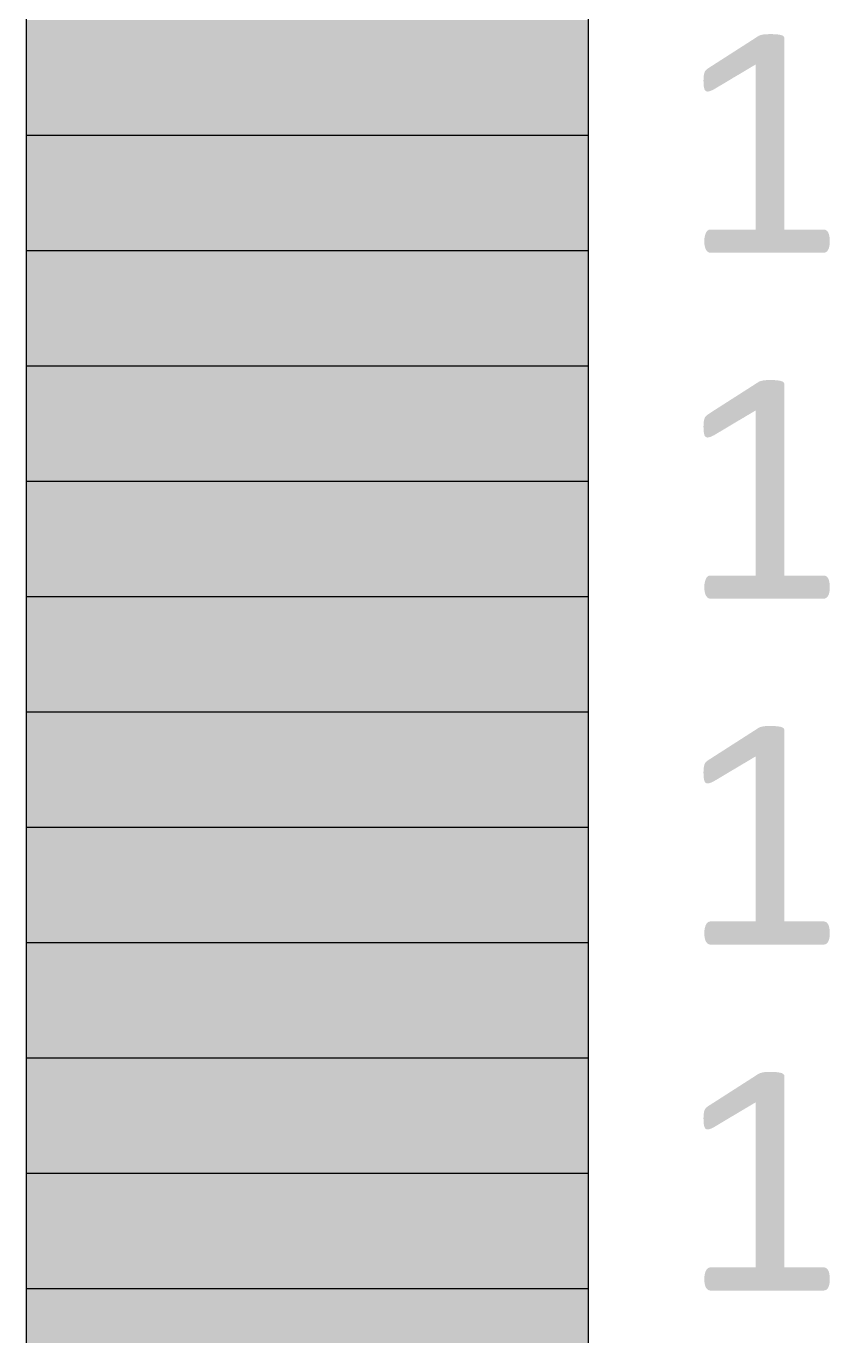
# Model space of a CAD drawing. Extents: x 79.49066 to 79.49309, y 16.68944 to 16.6915.
# Drawn here: x 79.4928573 to 79.4929736, y 16.6907402 to 16.6909299 of the extents above; entities that cross this region are included whole.
import ezdxf

# ---------------------------------------------------------------- set-up
doc = ezdxf.new("R2010")
doc.units = 0

msp = doc.modelspace()

# ---------------------------------------------------------------- hatches: boundary and pattern name
at = {"layer": 'GSLAYER', "true_color": 0xd8d8d8}
msp.add_hatch(color=256, dxfattribs=at).paths.add_polyline_path([(79.49293868, 16.69091407), (79.49293868, 16.69093077), (79.49285726, 16.69093077), (79.49285726, 16.69091407)])
at = {"layer": 'GSLAYER', "true_color": 0x000000}
for points in [[(79.49296707, 16.69092432), (79.49296707, 16.69092804), (79.49296706, 16.69092818), (79.492967, 16.69092832), (79.4929669, 16.69092843), (79.49296689, 16.69092844), (79.49296679, 16.69092849), (79.49296671, 16.69092853), (79.49296667, 16.69092855), (79.49296645, 16.69092861), (79.49296625, 16.69092864), (79.4929661, 16.69092867), (79.49296592, 16.69092868), (79.49296567, 16.6909287), (79.49296567, 16.6909287), (79.49296513, 16.69092872), (79.4929644, 16.6909287), (79.4929644, 16.6909287), (79.49296413, 16.69092868), (79.49296404, 16.69092867), (79.49296389, 16.69092864), (79.49296377, 16.69092861), (79.49296353, 16.69092855), (79.4929635, 16.69092853), (79.49296339, 16.69092849), (79.4929633, 16.69092844), (79.49296329, 16.69092843), (79.49296311, 16.69092832), (79.4929629, 16.69092818), (79.49296268, 16.69092804), (79.49295688, 16.69092432)], [(79.49295608, 16.69092041), (79.49295609, 16.69092041), (79.49295623, 16.69092045), (79.49295641, 16.69092051), (79.49295643, 16.69092052), (79.49295663, 16.69092061), (79.49295682, 16.6909207), (79.49295687, 16.69092073), (79.49295739, 16.69092104), (79.49295809, 16.69092145), (79.49295894, 16.69092196), (79.49295958, 16.69092235), (79.49296012, 16.69092267), (79.49296057, 16.69092293), (79.49296094, 16.69092315), (79.49296125, 16.69092334), (79.49296151, 16.69092349), (79.49296176, 16.69092364), (79.492962, 16.69092379), (79.4929629, 16.69092432), (79.49295688, 16.69092432), (79.49295605, 16.69092379), (79.49295585, 16.69092364), (79.49295569, 16.69092349), (79.49295557, 16.69092334), (79.49295549, 16.69092315), (79.49295542, 16.69092293), (79.49295538, 16.69092267), (79.49295535, 16.69092235), (79.49295534, 16.69092196), (79.49295536, 16.69092145), (79.4929554, 16.69092104), (79.49295549, 16.69092073), (79.4929555, 16.6909207), (79.49295555, 16.69092061), (79.49295563, 16.69092052), (79.49295565, 16.69092051), (79.49295572, 16.69092045), (79.49295583, 16.69092041), (79.49295585, 16.69092041), (79.49295595, 16.6909204)], [(79.49296707, 16.69090041), (79.49296707, 16.69092432), (79.4929629, 16.69092432), (79.4929629, 16.69090041)], [(79.49297276, 16.69089706), (79.49297293, 16.69089708), (79.49297309, 16.69089715), (79.49297324, 16.69089726), (79.49297337, 16.69089743), (79.49297348, 16.69089765), (79.49297356, 16.69089794), (79.49297362, 16.69089829), (79.49297363, 16.69089871), (79.49297362, 16.69089912), (79.49297357, 16.69089947), (79.4929735, 16.69089976), (79.4929734, 16.69089999), (79.49297328, 16.69090017), (79.49297312, 16.6909003), (79.49297295, 16.69090039), (79.49297276, 16.69090041), (79.49295634, 16.69090041), (79.49295615, 16.69090039), (79.49295598, 16.6909003), (79.49295584, 16.69090017), (79.49295572, 16.69089999), (79.49295562, 16.69089976), (79.49295554, 16.69089947), (79.49295548, 16.69089912), (79.49295546, 16.69089871), (79.49295548, 16.69089829), (79.49295554, 16.69089794), (79.49295562, 16.69089765), (79.49295574, 16.69089743), (79.49295588, 16.69089726), (79.49295602, 16.69089715), (79.49295617, 16.69089708), (79.49295634, 16.69089706)], [(79.49296707, 16.69087422), (79.49296707, 16.69087793), (79.49296706, 16.69087808), (79.492967, 16.69087821), (79.4929669, 16.69087832), (79.49296689, 16.69087834), (79.49296679, 16.69087839), (79.49296671, 16.69087843), (79.49296667, 16.69087844), (79.49296645, 16.69087851), (79.49296625, 16.69087854), (79.4929661, 16.69087857), (79.49296592, 16.69087858), (79.49296567, 16.6908786), (79.49296567, 16.6908786), (79.49296513, 16.69087861), (79.4929644, 16.6908786), (79.4929644, 16.6908786), (79.49296413, 16.69087858), (79.49296404, 16.69087857), (79.49296389, 16.69087854), (79.49296377, 16.69087851), (79.49296353, 16.69087844), (79.4929635, 16.69087843), (79.49296339, 16.69087839), (79.4929633, 16.69087834), (79.49296329, 16.69087832), (79.49296311, 16.69087821), (79.4929629, 16.69087808), (79.49296268, 16.69087793), (79.49295688, 16.69087422)], [(79.49295608, 16.69087031), (79.49295609, 16.69087031), (79.49295623, 16.69087035), (79.49295641, 16.6908704), (79.49295643, 16.69087042), (79.49295663, 16.69087051), (79.49295682, 16.6908706), (79.49295687, 16.69087062), (79.49295739, 16.69087094), (79.49295809, 16.69087135), (79.49295894, 16.69087186), (79.49295958, 16.69087224), (79.49296012, 16.69087257), (79.49296057, 16.69087283), (79.49296094, 16.69087305), (79.49296125, 16.69087323), (79.49296151, 16.69087339), (79.49296176, 16.69087354), (79.492962, 16.69087368), (79.4929629, 16.69087422), (79.49295688, 16.69087422), (79.49295605, 16.69087368), (79.49295585, 16.69087354), (79.49295569, 16.69087339), (79.49295557, 16.69087323), (79.49295549, 16.69087305), (79.49295542, 16.69087283), (79.49295538, 16.69087257), (79.49295535, 16.69087224), (79.49295534, 16.69087186), (79.49295536, 16.69087135), (79.4929554, 16.69087094), (79.49295549, 16.69087062), (79.4929555, 16.6908706), (79.49295555, 16.69087051), (79.49295563, 16.69087042), (79.49295565, 16.6908704), (79.49295572, 16.69087035), (79.49295583, 16.69087031), (79.49295585, 16.69087031), (79.49295595, 16.69087029)], [(79.49296707, 16.69085031), (79.49296707, 16.69087422), (79.4929629, 16.69087422), (79.4929629, 16.69085031)], [(79.49297276, 16.69084696), (79.49297293, 16.69084698), (79.49297309, 16.69084704), (79.49297324, 16.69084716), (79.49297337, 16.69084732), (79.49297348, 16.69084755), (79.49297356, 16.69084783), (79.49297362, 16.69084819), (79.49297363, 16.69084861), (79.49297362, 16.69084902), (79.49297357, 16.69084936), (79.4929735, 16.69084965), (79.4929734, 16.69084989), (79.49297328, 16.69085007), (79.49297312, 16.6908502), (79.49297295, 16.69085028), (79.49297276, 16.69085031), (79.49295634, 16.69085031), (79.49295615, 16.69085028), (79.49295598, 16.6908502), (79.49295584, 16.69085007), (79.49295572, 16.69084989), (79.49295562, 16.69084965), (79.49295554, 16.69084936), (79.49295548, 16.69084902), (79.49295546, 16.69084861), (79.49295548, 16.69084819), (79.49295554, 16.69084783), (79.49295562, 16.69084755), (79.49295574, 16.69084732), (79.49295588, 16.69084716), (79.49295602, 16.69084704), (79.49295617, 16.69084698), (79.49295634, 16.69084696)], [(79.49296707, 16.69082411), (79.49296707, 16.69082783), (79.49296706, 16.69082797), (79.492967, 16.69082811), (79.49296696, 16.69082817), (79.49296691, 16.69082822), (79.49296689, 16.69082823), (79.49296679, 16.69082829), (79.49296671, 16.69082833), (79.49296667, 16.69082834), (79.49296645, 16.69082841), (79.49296625, 16.69082844), (79.4929661, 16.69082846), (79.49296592, 16.69082848), (79.49296567, 16.6908285), (79.49296567, 16.6908285), (79.49296513, 16.69082851), (79.4929644, 16.6908285), (79.4929644, 16.6908285), (79.49296413, 16.69082848), (79.49296404, 16.69082846), (79.49296389, 16.69082844), (79.49296377, 16.69082841), (79.49296353, 16.69082834), (79.4929635, 16.69082833), (79.49296339, 16.69082829), (79.4929633, 16.69082823), (79.49296329, 16.69082822), (79.49296321, 16.69082817), (79.49296311, 16.69082811), (79.4929629, 16.69082797), (79.49296268, 16.69082783), (79.49295688, 16.69082411)], [(79.49295608, 16.6908202), (79.49295609, 16.69082021), (79.49295623, 16.69082025), (79.49295641, 16.6908203), (79.49295643, 16.69082031), (79.49295663, 16.6908204), (79.49295682, 16.69082049), (79.49295687, 16.69082052), (79.49295711, 16.69082067), (79.49295739, 16.69082083), (79.49295809, 16.69082125), (79.49295894, 16.69082176), (79.49295958, 16.69082214), (79.49296012, 16.69082246), (79.49296057, 16.69082273), (79.49296094, 16.69082295), (79.49296125, 16.69082313), (79.49296151, 16.69082329), (79.49296176, 16.69082343), (79.492962, 16.69082358), (79.4929629, 16.69082411), (79.49295688, 16.69082411), (79.49295605, 16.69082358), (79.49295585, 16.69082343), (79.49295569, 16.69082329), (79.49295557, 16.69082313), (79.49295549, 16.69082295), (79.49295542, 16.69082273), (79.49295538, 16.69082246), (79.49295535, 16.69082214), (79.49295534, 16.69082176), (79.49295536, 16.69082125), (79.4929554, 16.69082083), (79.49295544, 16.69082067), (79.49295549, 16.69082052), (79.4929555, 16.69082049), (79.49295555, 16.6908204), (79.49295563, 16.69082031), (79.49295565, 16.6908203), (79.49295572, 16.69082025), (79.49295583, 16.69082021), (79.49295585, 16.6908202), (79.49295595, 16.69082019)], [(79.49296707, 16.69080021), (79.49296707, 16.69082411), (79.4929629, 16.69082411), (79.4929629, 16.69080021)], [(79.49297276, 16.69079686), (79.49297293, 16.69079688), (79.49297309, 16.69079694), (79.49297324, 16.69079705), (79.49297337, 16.69079722), (79.49297348, 16.69079745), (79.49297356, 16.69079773), (79.49297362, 16.69079808), (79.49297363, 16.69079851), (79.49297362, 16.69079892), (79.49297357, 16.69079926), (79.4929735, 16.69079955), (79.4929734, 16.69079978), (79.49297328, 16.69079997), (79.49297312, 16.6908001), (79.49297295, 16.69080018), (79.49297276, 16.69080021), (79.49295634, 16.69080021), (79.49295615, 16.69080018), (79.49295598, 16.6908001), (79.49295584, 16.69079997), (79.49295572, 16.69079978), (79.49295562, 16.69079955), (79.49295554, 16.69079926), (79.49295548, 16.69079892), (79.49295546, 16.69079851), (79.49295548, 16.69079808), (79.49295554, 16.69079773), (79.49295562, 16.69079745), (79.49295574, 16.69079722), (79.49295588, 16.69079705), (79.49295602, 16.69079694), (79.49295617, 16.69079688), (79.49295634, 16.69079686)], [(79.49296707, 16.69077401), (79.49296707, 16.69077773), (79.49296706, 16.69077787), (79.492967, 16.69077801), (79.4929669, 16.69077812), (79.49296689, 16.69077813), (79.49296679, 16.69077818), (79.49296671, 16.69077823), (79.49296667, 16.69077824), (79.49296645, 16.6907783), (79.49296625, 16.69077834), (79.4929661, 16.69077836), (79.49296592, 16.69077838), (79.49296567, 16.6907784), (79.49296567, 16.6907784), (79.49296513, 16.69077841), (79.4929644, 16.6907784), (79.4929644, 16.6907784), (79.49296413, 16.69077838), (79.49296404, 16.69077836), (79.49296389, 16.69077834), (79.49296377, 16.6907783), (79.49296353, 16.69077824), (79.4929635, 16.69077823), (79.49296339, 16.69077818), (79.4929633, 16.69077813), (79.49296329, 16.69077812), (79.49296311, 16.69077801), (79.4929629, 16.69077787), (79.49296268, 16.69077773), (79.49295688, 16.69077401)], [(79.49295608, 16.6907701), (79.49295609, 16.6907701), (79.49295623, 16.69077014), (79.49295641, 16.6907702), (79.49295643, 16.69077021), (79.49295663, 16.6907703), (79.49295682, 16.69077039), (79.49295687, 16.69077042), (79.49295739, 16.69077073), (79.49295809, 16.69077115), (79.49295894, 16.69077166), (79.49295958, 16.69077204), (79.49296012, 16.69077236), (79.49296057, 16.69077263), (79.49296094, 16.69077285), (79.49296125, 16.69077303), (79.49296151, 16.69077319), (79.49296176, 16.69077333), (79.492962, 16.69077348), (79.4929629, 16.69077401), (79.49295688, 16.69077401), (79.49295605, 16.69077348), (79.49295585, 16.69077333), (79.49295569, 16.69077319), (79.49295557, 16.69077303), (79.49295549, 16.69077285), (79.49295542, 16.69077263), (79.49295538, 16.69077236), (79.49295535, 16.69077204), (79.49295534, 16.69077166), (79.49295536, 16.69077115), (79.4929554, 16.69077073), (79.49295549, 16.69077042), (79.4929555, 16.69077039), (79.49295555, 16.6907703), (79.49295563, 16.69077021), (79.49295565, 16.6907702), (79.49295572, 16.69077014), (79.49295583, 16.6907701), (79.49295585, 16.6907701), (79.49295595, 16.69077009)], [(79.49296707, 16.69075011), (79.49296707, 16.69077401), (79.4929629, 16.69077401), (79.4929629, 16.69075011)], [(79.49297276, 16.69074675), (79.49297293, 16.69074678), (79.49297309, 16.69074684), (79.49297324, 16.69074695), (79.49297337, 16.69074712), (79.49297348, 16.69074734), (79.49297356, 16.69074763), (79.49297362, 16.69074798), (79.49297363, 16.69074841), (79.49297362, 16.69074881), (79.49297357, 16.69074916), (79.4929735, 16.69074945), (79.4929734, 16.69074968), (79.49297328, 16.69074986), (79.49297312, 16.69075), (79.49297295, 16.69075008), (79.49297276, 16.69075011), (79.49295634, 16.69075011), (79.49295615, 16.69075008), (79.49295598, 16.69075), (79.49295584, 16.69074986), (79.49295572, 16.69074968), (79.49295562, 16.69074945), (79.49295554, 16.69074916), (79.49295548, 16.69074881), (79.49295546, 16.69074841), (79.49295548, 16.69074798), (79.49295554, 16.69074763), (79.49295562, 16.69074734), (79.49295574, 16.69074712), (79.49295588, 16.69074695), (79.49295602, 16.69074684), (79.49295617, 16.69074678), (79.49295634, 16.69074675)]]:
    msp.add_hatch(color=256, dxfattribs=at).paths.add_polyline_path(points)
at = {"layer": 'GSLAYER', "true_color": 0xd5d5d5}
msp.add_hatch(color=256, dxfattribs=at).paths.add_polyline_path([(79.49293868, 16.69089737), (79.49293868, 16.69091407), (79.49285726, 16.69091407), (79.49285726, 16.69089737)])
at = {"layer": 'GSLAYER', "true_color": 0xd2d2d2}
msp.add_hatch(color=256, dxfattribs=at).paths.add_polyline_path([(79.49293868, 16.69088067), (79.49293868, 16.69089737), (79.49285726, 16.69089737), (79.49285726, 16.69088067)])
at = {"layer": 'GSLAYER', "true_color": 0xcfcfcf}
msp.add_hatch(color=256, dxfattribs=at).paths.add_polyline_path([(79.49293868, 16.69086396), (79.49293868, 16.69088067), (79.49285726, 16.69088067), (79.49285726, 16.69086396)])
at = {"layer": 'GSLAYER', "true_color": 0xcbcbcb}
msp.add_hatch(color=256, dxfattribs=at).paths.add_polyline_path([(79.49293868, 16.69084726), (79.49293868, 16.69086396), (79.49285726, 16.69086396), (79.49285726, 16.69084726)])
at = {"layer": 'GSLAYER', "true_color": 0xc8c8c8}
msp.add_hatch(color=256, dxfattribs=at).paths.add_polyline_path([(79.49293868, 16.69083056), (79.49293868, 16.69084726), (79.49285726, 16.69084726), (79.49285726, 16.69083056)])
at = {"layer": 'GSLAYER', "true_color": 0xc5c5c5}
msp.add_hatch(color=256, dxfattribs=at).paths.add_polyline_path([(79.49293868, 16.69081386), (79.49293868, 16.69083056), (79.49285726, 16.69083056), (79.49285726, 16.69081386)])
at = {"layer": 'GSLAYER', "true_color": 0xc1c1c1}
msp.add_hatch(color=256, dxfattribs=at).paths.add_polyline_path([(79.49293868, 16.69079716), (79.49293868, 16.69081386), (79.49285726, 16.69081386), (79.49285726, 16.69079716)])
at = {"layer": 'GSLAYER', "true_color": 0xbebebe}
msp.add_hatch(color=256, dxfattribs=at).paths.add_polyline_path([(79.49293868, 16.69078046), (79.49293868, 16.69079716), (79.49285726, 16.69079716), (79.49285726, 16.69078046)])
at = {"layer": 'GSLAYER', "true_color": 0xbbbbbb}
msp.add_hatch(color=256, dxfattribs=at).paths.add_polyline_path([(79.49293868, 16.69076376), (79.49293868, 16.69078046), (79.49285726, 16.69078046), (79.49285726, 16.69076376)])
at = {"layer": 'GSLAYER', "true_color": 0xb8b8b8}
msp.add_hatch(color=256, dxfattribs=at).paths.add_polyline_path([(79.49293868, 16.69074706), (79.49293868, 16.69076376), (79.49285726, 16.69076376), (79.49285726, 16.69074706)])
at = {"layer": 'GSLAYER', "true_color": 0xb4b4b4}
msp.add_hatch(color=256, dxfattribs=at).paths.add_polyline_path([(79.49293868, 16.69073036), (79.49293868, 16.69074706), (79.49285726, 16.69074706), (79.49285726, 16.69073036)])

# ---------------------------------------------------------------- linework, layer by layer
at = {"layer": 'GSLAYER', "true_color": 0x000000, "flags": 128}
msp.add_lwpolyline([(79.49285726, 16.68981181), (79.49293868, 16.68981181), (79.49293868, 16.69111448), (79.49285726, 16.69111448)], close=True, dxfattribs=at)
at = {"layer": 'GSLAYER', "true_color": 0xb3b3b3, "flags": 128}
for points in [[(79.49285726, 16.69091407), (79.49293868, 16.69091407)], [(79.49285726, 16.69089737), (79.49293868, 16.69089737)], [(79.49285726, 16.69088067), (79.49293868, 16.69088067)], [(79.49285726, 16.69084726), (79.49293868, 16.69084726)], [(79.49285726, 16.69083056), (79.49293868, 16.69083056)], [(79.49285726, 16.69081386), (79.49293868, 16.69081386)], [(79.49285726, 16.69079716), (79.49293868, 16.69079716)], [(79.49285726, 16.69078046), (79.49293868, 16.69078046)], [(79.49285726, 16.69076376), (79.49293868, 16.69076376)]]:
    msp.add_lwpolyline(points, dxfattribs=at)
at = {"layer": 'GSLAYER', "true_color": 0x000000, "flags": 128}
for points in [[(79.49285726, 16.69086396), (79.49293868, 16.69086396)], [(79.49285726, 16.69074706), (79.49293868, 16.69074706)]]:
    msp.add_lwpolyline(points, dxfattribs=at)

doc.saveas('drawing.dxf')
